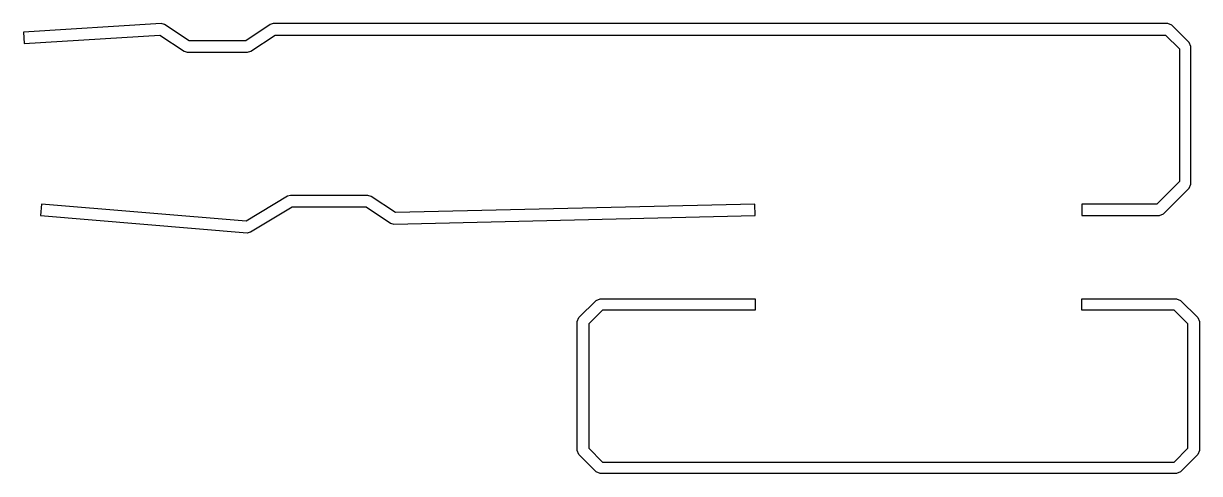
# Model space of a CAD drawing. Extents: x 0 to 1.61, y 0 to 0.62.
import ezdxf

# ---------------------------------------------------------------- set-up
doc = ezdxf.new("R2010")
doc.units = 0
doc.layers.get('0').update_dxf_attribs({"linetype": 'CONTINUOUS'})

msp = doc.modelspace()

# ---------------------------------------------------------------- linework, layer by layer
at = {"color": 160}
for p, q in [((0.189, 0.6181), (0, 0.6063)), ((0.1938, 0.6168), (0.189, 0.6181)), ((0.2273, 0.5945), (0.1938, 0.6168)), ((0.3387, 0.6168), (0.3052, 0.5945)), ((0.343, 0.6181), (0.3387, 0.6168)), ((1.5714, 0.6181), (0.343, 0.6181)), ((1.5769, 0.6158), (1.5714, 0.6181)), ((1.6005, 0.5922), (1.5769, 0.6158)), ((0, 0.6063), (0.001, 0.5905)), ((0.001, 0.5905), (0.1873, 0.6022)), ((0.1873, 0.6022), (0.2205, 0.5801)), ((0.312, 0.5801), (0.3454, 0.6023)), ((0.3454, 0.6023), (1.5681, 0.6023)), ((1.5681, 0.6023), (1.5871, 0.5833)), ((0.3052, 0.5945), (0.2273, 0.5945)), ((1.5871, 0.5833), (1.5871, 0.4009)), ((1.6029, 0.5866), (1.6005, 0.5922)), ((1.6029, 0.3976), (1.6029, 0.5866)), ((0.2205, 0.5801), (0.2249, 0.5787)), ((0.2249, 0.5787), (0.3076, 0.5787)), ((0.3076, 0.5787), (0.312, 0.5801)), ((1.5871, 0.4009), (1.5563, 0.3701)), ((1.5651, 0.3566), (1.6005, 0.392)), ((1.6005, 0.392), (1.6029, 0.3976)), ((0.3626, 0.3808), (0.3057, 0.3466)), ((0.3666, 0.3819), (0.3626, 0.3808)), ((0.4729, 0.3819), (0.3666, 0.3819)), ((0.4773, 0.3805), (0.4729, 0.3819)), ((0.5106, 0.3583), (0.4773, 0.3805)), ((0.0247, 0.3701), (0.0234, 0.3543)), ((0.3057, 0.3466), (0.0247, 0.3701)), ((0.3116, 0.3318), (0.3688, 0.3661)), ((0.3688, 0.3661), (0.4705, 0.3661)), ((0.4705, 0.3661), (0.504, 0.3439)), ((1.0042, 0.3701), (0.5106, 0.3583)), ((1.0046, 0.3543), (1.0042, 0.3701)), ((1.5563, 0.3701), (1.4532, 0.3701)), ((1.4532, 0.3701), (1.4532, 0.3543)), ((1.5596, 0.3543), (1.5651, 0.3566)), ((0.0234, 0.3543), (0.3069, 0.3307)), ((0.504, 0.3439), (0.5085, 0.3425)), ((0.5085, 0.3425), (1.0046, 0.3543)), ((1.4532, 0.3543), (1.5596, 0.3543)), ((0.3069, 0.3307), (0.3076, 0.3307)), ((0.3076, 0.3307), (0.3116, 0.3318)), ((0.7626, 0.2142), (0.7862, 0.2378)), ((0.7862, 0.2378), (0.7918, 0.2401)), ((0.7918, 0.2401), (1.0045, 0.2401)), ((1.0045, 0.2401), (1.0045, 0.2244)), ((1.4532, 0.2244), (1.4532, 0.2401)), ((1.4532, 0.2401), (1.5832, 0.2401)), ((1.5832, 0.2401), (1.5888, 0.2378)), ((1.5888, 0.2378), (1.6124, 0.2142)), ((0.7603, 0.2087), (0.7626, 0.2142)), ((0.7951, 0.2244), (0.7761, 0.2054)), ((1.0045, 0.2244), (0.7951, 0.2244)), ((1.5799, 0.2244), (1.4532, 0.2244)), ((1.5989, 0.2054), (1.5799, 0.2244)), ((1.6124, 0.2142), (1.6147, 0.2087)), ((0.7603, 0.0315), (0.7603, 0.2087)), ((0.7761, 0.2054), (0.7761, 0.0347)), ((1.5989, 0.0347), (1.5989, 0.2054)), ((1.6147, 0.2087), (1.6147, 0.0315)), ((0.7761, 0.0347), (0.7951, 0.0157)), ((1.5799, 0.0157), (1.5989, 0.0347)), ((0.7626, 0.0259), (0.7603, 0.0315)), ((0.7862, 0.0023), (0.7626, 0.0259)), ((1.6124, 0.0259), (1.5888, 0.0023)), ((1.6147, 0.0315), (1.6124, 0.0259)), ((0.7918, 0), (0.7862, 0.0023)), ((1.5832, 0), (0.7918, 0)), ((0.7951, 0.0157), (1.5799, 0.0157)), ((1.5888, 0.0023), (1.5832, 0))]:
    msp.add_line(p, q, dxfattribs=at)

doc.saveas('drawing.dxf')
